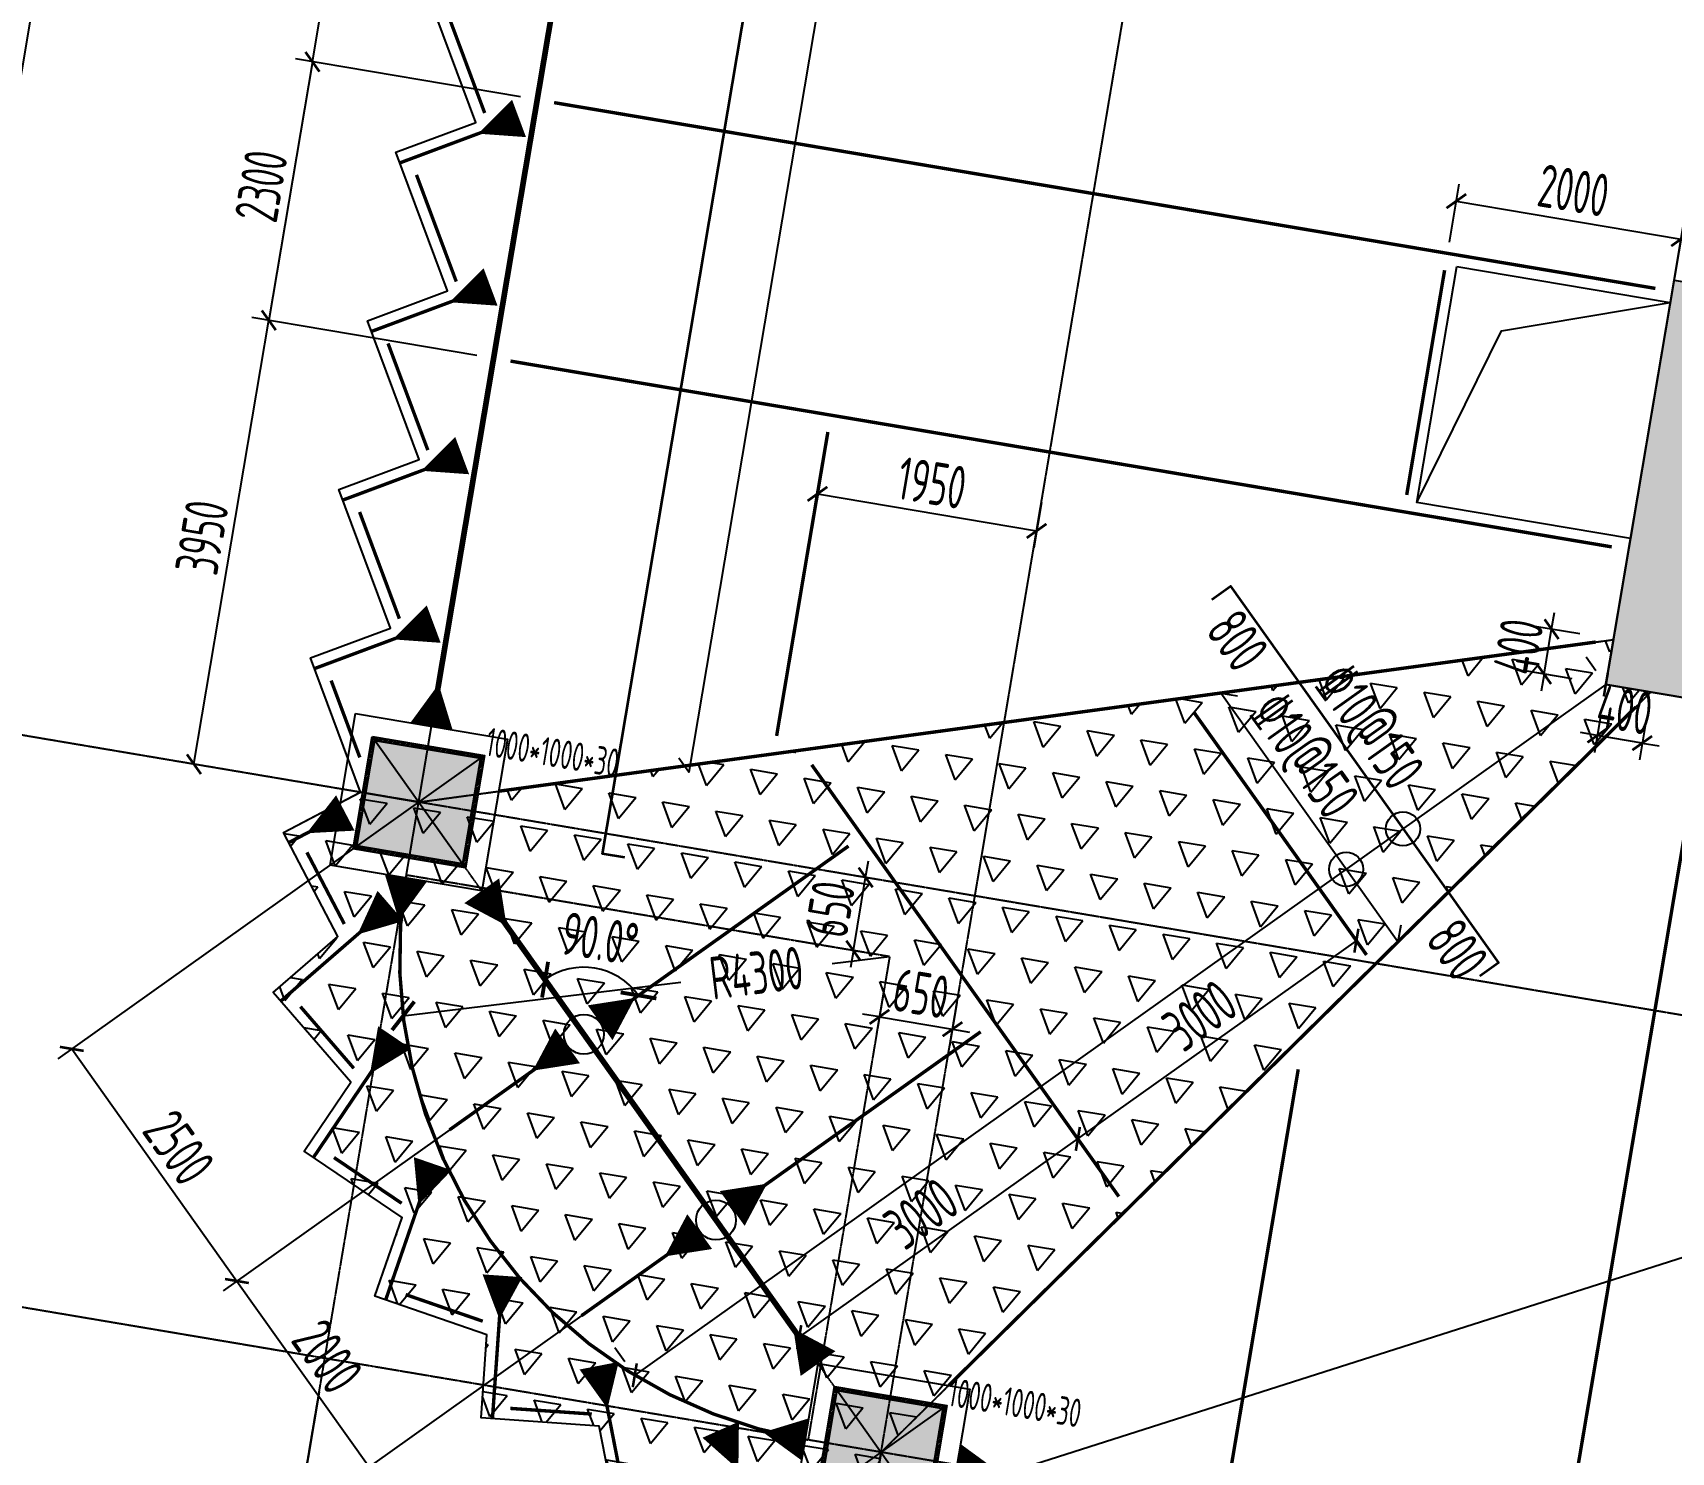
# Model space of a CAD drawing. Header units: inches. Extents: x 27 to 78955, y -206 to 80389.
# Drawn here: x 7680 to 22057, y 34394 to 46849 of the extents above; entities that cross this region are included whole.
import ezdxf
from ezdxf.enums import TextEntityAlignment as Align

# ---------------------------------------------------------------- set-up
doc = ezdxf.new("R2010")
doc.units = ezdxf.units.IN
doc.header["$MEASUREMENT"] = 0
for name, pattern in [('T1-AXIS-150$0$CENTER', [2, 1.25, -0.25, 0.25, -0.25]), ('T1-COLS-F10~F19$0$HIDDEN', [0.375, 0.25, -0.125]), ('T1-PLAN-F11$0$CENTER', [2, 1.25, -0.25, 0.25, -0.25]), ('T1-PLAN-F11$0$HIDDEN', [0.375, 0.25, -0.125])]:
    doc.linetypes.add(name, pattern=pattern)
for name, color, linetype in [('T1-AXIS-150$0$0S-AXIS', 1, 'T1-AXIS-150$0$CENTER'), ('T1-AXIS-150$0$0S-AXIS-DIMS', 1, 'Continuous'), ('T1-COLS-F10~F19$0$0S-COLS', 90, 'T1-COLS-F10~F19$0$HIDDEN'), ('T1-COLS-F10~F19$0$0S-COLS-HATCH', 8, 'Continuous'), ('T1-COLS-F10~F19$0$0S-SCOLS-LINE', 2, 'Continuous'), ('T1-CORE-F11~F19$0$0S-WALL-HATCH', 8, 'Continuous'), ('T1-CORE-F11~F19$0$0S-WALL-LINE', 3, 'Continuous'), ('T1-PLAN-F11$0$0S-AXIS', 21, 'T1-PLAN-F11$0$CENTER'), ('T1-PLAN-F11$0$0S-SBEAM-FB', 7, 'T1-PLAN-F11$0$HIDDEN'), ('T1-PLAN-F11$0$0S-SBEAM-SB', 3, 'T1-PLAN-F11$0$HIDDEN'), ('T1-PLAN-F11$0$0S-SLAB-HOLE', 210, 'Continuous'), ('T1-PLAN-F11$0$0S-SLAB-LINE', 40, 'Continuous'), ('T1-PLAN-F11$0$0S-SLAB-RBAR', 7, 'Continuous'), ('T1-PLAN-F11$0$0S-SLAB-SYMB', 10, 'Continuous'), ('T1-PLAN-F11$0$0S-SLAB-TEXT', 4, 'Continuous'), ('T1-PLAN-F11$0$0S-SYMB-DIMS', 21, 'Continuous')]:
    doc.layers.add(name, color=color, linetype=linetype)
doc.layers.add('T1-COLS-F10~F19$0$0-COLS-定位用', color=21, linetype='Continuous', plot=False)
doc.styles.add('T1-AXIS-150$0$XD2008', font='xd-hzs.shx', dxfattribs={"width": 0.7, "bigfont": 'xd-hztxt.shx'})
doc.styles.add('T1-COLS-F10~F19$0$XD2008', font='xd-hzs.shx', dxfattribs={"width": 0.7, "bigfont": 'xd-hztxt.shx'})
doc.styles.add('T1-PLAN-F11$0$XD2008', font='xd-hzs.shx', dxfattribs={"width": 0.7, "bigfont": 'xd-hztxt.shx'})
doc.dimstyles.new('T1-AXIS-150$0$XD150$0', dxfattribs={"dimscale": 150, "dimtxt": 3.5, "dimasz": 1, "dimexe": 1, "dimexo": 2, "dimgap": 0.5, "dimtad": 1, "dimdec": 0, "dimdsep": 46, "dimtxsty": 'T1-AXIS-150$0$XD2008', "dimblk": 'T1-AXIS-150$0$_ARCHTICK', "dimcen": 2.5, "dimclrt": 4, "dimaunit": 1, "dimadec": 0, "dimazin": 0, "dimtfac": 1, "dimtdec": 0, "dimtix": 1, "dimtmove": 0, "dimatfit": 3, "dimfxl": 1, "dimtolj": 1, "dimtzin": 0, "dimarcsym": 0})
doc.dimstyles.new('T1-PLAN-F11$0$XD150', dxfattribs={"dimscale": 150, "dimtxt": 2.5, "dimasz": 1.5, "dimexe": 1, "dimexo": 2, "dimgap": 0.5, "dimtad": 1, "dimdec": 0, "dimdsep": 46, "dimtxsty": 'T1-PLAN-F11$0$XD2008', "dimblk": 'T1-PLAN-F11$0$_ARCHTICK', "dimcen": 2.5, "dimclrt": 4, "dimadec": 1, "dimazin": 0, "dimtfac": 1, "dimtdec": 0, "dimtix": 1, "dimtmove": 2, "dimatfit": 3, "dimldrblk": 'T1-PLAN-F11$0$_ARCHTICK', "dimfxl": 1, "dimtolj": 1, "dimtzin": 0, "dimarcsym": 0})
doc.dimstyles.new('T1-PLAN-F11$0$XD150$0', dxfattribs={"dimscale": 150, "dimtxt": 2.5, "dimasz": 1, "dimexe": 1, "dimexo": 2, "dimgap": 0.5, "dimtad": 1, "dimdec": 0, "dimdsep": 46, "dimtxsty": 'T1-PLAN-F11$0$XD2008', "dimblk": 'T1-PLAN-F11$0$_ARCHTICK', "dimcen": 2.5, "dimclrt": 4, "dimadec": 0, "dimazin": 0, "dimtfac": 1, "dimtdec": 0, "dimtix": 1, "dimtmove": 0, "dimatfit": 3, "dimfxl": 1, "dimtolj": 1, "dimtzin": 0, "dimarcsym": 0})

# ---------------------------------------------------------------- blocks, each defined once
blk = doc.blocks.new('T1-COLS-F10~F19$0$COLS-T1-1000x1000x30')
at = {"layer": 'T1-COLS-F10~F19$0$0S-COLS-HATCH'}
h = blk.add_hatch(dxfattribs=at)
h.set_pattern_fill('ANSI31', color=256, scale=5)
h.set_pattern_definition([(45, (0, 0), (-11.22532, 11.22532), [])])
h.paths.add_polyline_path([(-470, 470), (470, 470), (470, -470), (-470, -470)], flags=16)
h.paths.add_polyline_path([(-500, 500), (500, 500), (500, -500), (-500, -500)])
h = blk.add_hatch(color=256, dxfattribs=at)
h.dxf.hatch_style = 1
h.paths.add_polyline_path([(-470, 470), (470, 470), (470, -470), (-470, -470)])
at = {"layer": 'Defpoints', "color": 8}
blk.add_lwpolyline([(-675, 675), (675, 675), (675, -675), (-675, -675)], close=True, dxfattribs=at)
at = {"layer": 'T1-COLS-F10~F19$0$0-COLS-定位用'}
for p, q in [((-500, -500), (500, 500)), ((-500, 500), (500, -500))]:
    blk.add_line(p, q, dxfattribs=at)
at = {"layer": 'T1-COLS-F10~F19$0$0S-SCOLS-LINE'}
for points in [[(-500, 500), (500, 500), (500, -500), (-500, -500)], [(-470, 470), (470, 470), (470, -470), (-470, -470)]]:
    blk.add_lwpolyline(points, close=True, dxfattribs=at)
at = {"layer": 'Defpoints', "insert": (500, 500), "char_height": 250, "attachment_point": 7, "style": 'T1-COLS-F10~F19$0$XD2008'}
blk.add_mtext('\\A1;1000*1000*30', dxfattribs=at)
blk = doc.blocks.new('T1-AXIS-150$0$_ARCHTICK')
at = {"color": 0, "linetype": 'ByBlock', "const_width": 0.15}
blk.add_lwpolyline([(-0.5, -0.5), (0.5, 0.5)], dxfattribs=at)
blk = doc.blocks.new('*D134')
at = {"layer": 'Defpoints', "color": 0, "transparency": 16777216}
for p in [(12288108, 1252524), (12324593, 1246368), (12323595, 1240452)]:
    blk.add_point(p, dxfattribs=at)
at = {"layer": 'T1-AXIS-150$0$0S-AXIS-DIMS', "color": 0, "lineweight": -2, "transparency": 16777216}
for p, q in [((12288059, 1252228), (12287085, 1246459)), ((12287110, 1246607), (12323595, 1240452)), ((12324543, 1246072), (12323570, 1240304))]:
    blk.add_line(p, q, dxfattribs=at)
at = {"layer": 'T1-AXIS-150$0$0S-AXIS-DIMS', "color": 0, "lineweight": -2, "transparency": 16777216, "xscale": 150, "yscale": 150, "zscale": 150}
for p, rotation in [((12287110, 1246607), 170.4236160359815), ((12323595, 1240452), 350.4236160359815)]:
    blk.add_blockref('T1-AXIS-150$0$_ARCHTICK', p, dxfattribs=dict(at, rotation=rotation))
at = {"layer": 'T1-AXIS-150$0$0S-AXIS-DIMS', "color": 4, "transparency": 16777216, "insert": (12305409, 1243862), "char_height": 525, "attachment_point": 5, "rotation": 350.4236, "style": 'T1-AXIS-150$0$XD2008'}
blk.add_mtext('\\A1;37000', dxfattribs=at)
blk = doc.blocks.new('*D145')
at = {"layer": 'Defpoints', "color": 0, "transparency": 16777216}
for p in [(12284495, 1258153), (12288932, 1257405), (12288108, 1252524)]:
    blk.add_point(p, dxfattribs=at)
at = {"layer": 'T1-AXIS-150$0$0S-AXIS-DIMS', "color": 0, "lineweight": -2, "transparency": 16777216}
for p, q in [((12283671, 1253272), (12284495, 1258153)), ((12288636, 1257455), (12284347, 1258178)), ((12287813, 1252574), (12283523, 1253297))]:
    blk.add_line(p, q, dxfattribs=at)
at = {"layer": 'T1-AXIS-150$0$0S-AXIS-DIMS', "color": 0, "lineweight": -2, "transparency": 16777216, "xscale": 150, "yscale": 150, "zscale": 150}
for p, rotation in [((12284495, 1258153), 80.42361606363728), ((12283671, 1253272), 260.4236160636373)]:
    blk.add_blockref('T1-AXIS-150$0$_ARCHTICK', p, dxfattribs=dict(at, rotation=rotation))
at = {"layer": 'T1-AXIS-150$0$0S-AXIS-DIMS', "color": 4, "transparency": 16777216, "insert": (12283750, 1255769), "char_height": 525, "attachment_point": 5, "rotation": 80.4236, "style": 'T1-AXIS-150$0$XD2008'}
blk.add_mtext('\\A1;4950', dxfattribs=at)
blk = doc.blocks.new('*D146')
at = {"layer": 'Defpoints', "color": 0, "transparency": 16777216}
for p in [(12286000, 1267077), (12290438, 1266329), (12288932, 1257405)]:
    blk.add_point(p, dxfattribs=at)
at = {"layer": 'T1-AXIS-150$0$0S-AXIS-DIMS', "color": 0, "lineweight": -2, "transparency": 16777216}
for p, q in [((12284495, 1258153), (12286000, 1267077)), ((12290142, 1266378), (12285852, 1267102)), ((12288636, 1257455), (12284347, 1258178))]:
    blk.add_line(p, q, dxfattribs=at)
at = {"layer": 'T1-AXIS-150$0$0S-AXIS-DIMS', "color": 0, "lineweight": -2, "transparency": 16777216, "xscale": 150, "yscale": 150, "zscale": 150}
for p, rotation in [((12286000, 1267077), 80.42361606363728), ((12284495, 1258153), 260.4236160636373)]:
    blk.add_blockref('T1-AXIS-150$0$_ARCHTICK', p, dxfattribs=dict(at, rotation=rotation))
at = {"layer": 'T1-AXIS-150$0$0S-AXIS-DIMS', "color": 4, "transparency": 16777216, "insert": (12284915, 1262671), "char_height": 525, "attachment_point": 5, "rotation": 80.4236, "style": 'T1-AXIS-150$0$XD2008'}
blk.add_mtext('\\A1;9050', dxfattribs=at)
blk = doc.blocks.new('*D150')
at = {"layer": 'Defpoints', "color": 0, "transparency": 16777216}
for p in [(12288348, 1290006), (12294264, 1289008), (12288108, 1252524)]:
    blk.add_point(p, dxfattribs=at)
at = {"layer": 'T1-AXIS-150$0$0S-AXIS-DIMS', "color": 0, "lineweight": -2, "transparency": 16777216}
for p, q in [((12282192, 1253522), (12288348, 1290006)), ((12293968, 1289058), (12288200, 1290031)), ((12287813, 1252574), (12282044, 1253547))]:
    blk.add_line(p, q, dxfattribs=at)
at = {"layer": 'T1-AXIS-150$0$0S-AXIS-DIMS', "color": 0, "lineweight": -2, "transparency": 16777216, "xscale": 150, "yscale": 150, "zscale": 150}
for p, rotation in [((12288348, 1290006), 80.42361603598395), ((12282192, 1253522), 260.423616035984)]:
    blk.add_blockref('T1-AXIS-150$0$_ARCHTICK', p, dxfattribs=dict(at, rotation=rotation))
at = {"layer": 'T1-AXIS-150$0$0S-AXIS-DIMS', "color": 4, "transparency": 16777216, "insert": (12284937, 1271820), "char_height": 525, "attachment_point": 5, "rotation": 80.4236, "style": 'T1-AXIS-150$0$XD2008'}
blk.add_mtext('\\A1;37000', dxfattribs=at)
blk = doc.blocks.new('*D152')
at = {"layer": 'Defpoints', "color": 0, "transparency": 16777216}
for p in [(12288108, 1252524), (12292990, 1251700), (12292241, 1247263)]:
    blk.add_point(p, dxfattribs=at)
at = {"layer": 'T1-AXIS-150$0$0S-AXIS-DIMS', "color": 0, "lineweight": -2, "transparency": 16777216}
for p, q in [((12288059, 1252228), (12287335, 1247938)), ((12292940, 1251404), (12292216, 1247115)), ((12287360, 1248086), (12292241, 1247263))]:
    blk.add_line(p, q, dxfattribs=at)
at = {"layer": 'T1-AXIS-150$0$0S-AXIS-DIMS', "color": 0, "lineweight": -2, "transparency": 16777216, "xscale": 150, "yscale": 150, "zscale": 150}
for p, rotation in [((12287360, 1248086), 170.4236160328897), ((12292241, 1247263), 350.4236160328897)]:
    blk.add_blockref('T1-AXIS-150$0$_ARCHTICK', p, dxfattribs=dict(at, rotation=rotation))
at = {"layer": 'T1-AXIS-150$0$0S-AXIS-DIMS', "color": 4, "transparency": 16777216, "insert": (12289857, 1248007), "char_height": 525, "attachment_point": 5, "rotation": 350.4236, "style": 'T1-AXIS-150$0$XD2008'}
blk.add_mtext('\\A1;4950', dxfattribs=at)
blk = doc.blocks.new('T1-CORE-F11~F19')
at = {"layer": 'T1-CORE-F11~F19$0$0S-WALL-HATCH'}
h = blk.add_hatch(color=256, dxfattribs=at)
h.dxf.hatch_style = 1
h.paths.add_polyline_path([(12304237, 1261262), (12304582, 1261204), (12304100, 1258344), (12306959, 1257862), (12306843, 1257172), (12299349, 1258436), (12299948, 1261986), (12300638, 1261869), (12300155, 1259010), (12303755, 1258403)])
at = {"layer": 'T1-CORE-F11~F19$0$0S-WALL-LINE'}
blk.add_lwpolyline([(12304237, 1261262), (12304582, 1261204), (12304100, 1258344), (12306959, 1257862), (12306843, 1257172), (12299349, 1258436), (12299948, 1261986), (12300638, 1261869), (12300155, 1259010), (12303755, 1258403)], close=True, dxfattribs=at)
blk = doc.blocks.new('T1-PLAN-F11$0$_ARCHTICK')
at = {"color": 0, "linetype": 'ByBlock', "const_width": 0.15}
blk.add_lwpolyline([(-0.5, -0.5), (0.5, 0.5)], dxfattribs=at)
blk = doc.blocks.new('*D163')
at = {"layer": 'Defpoints', "color": 0, "transparency": 16777216}
for p in [(10600, 49355), (12720, 48997), (12254, 46236)]:
    blk.add_point(p, dxfattribs=at)
at = {"layer": 'T1-PLAN-F11$0$0S-SYMB-DIMS', "color": 0, "lineweight": -2, "transparency": 16777216}
for p, q in [((10134, 46594), (10600, 49355)), ((12424, 49047), (10452, 49380)), ((11958, 46286), (9986, 46619))]:
    blk.add_line(p, q, dxfattribs=at)
at = {"layer": 'T1-PLAN-F11$0$0S-SYMB-DIMS', "color": 0, "lineweight": -2, "transparency": 16777216, "xscale": 150, "yscale": 150, "zscale": 150}
for p, rotation in [((10600, 49355), 80.4236160658563), ((10134, 46594), 260.4236160658563)]:
    blk.add_blockref('T1-PLAN-F11$0$_ARCHTICK', p, dxfattribs=dict(at, rotation=rotation))
at = {"layer": 'T1-PLAN-F11$0$0S-SYMB-DIMS', "color": 4, "transparency": 16777216, "insert": (10108, 48018), "char_height": 375, "attachment_point": 5, "rotation": 80.4236, "style": 'T1-PLAN-F11$0$XD2008'}
blk.add_mtext('\\A1;2800', dxfattribs=at)
blk = doc.blocks.new('*D164')
at = {"layer": 'Defpoints', "color": 0, "transparency": 16777216}
for p in [(12254, 46236), (9751, 44326), (11871, 43968)]:
    blk.add_point(p, dxfattribs=at)
at = {"layer": 'T1-PLAN-F11$0$0S-SYMB-DIMS', "color": 0, "lineweight": -2, "transparency": 16777216}
for p, q in [((10134, 46594), (9751, 44326)), ((11958, 46286), (9986, 46619)), ((11575, 44018), (9603, 44351))]:
    blk.add_line(p, q, dxfattribs=at)
at = {"layer": 'T1-PLAN-F11$0$0S-SYMB-DIMS', "color": 0, "lineweight": -2, "transparency": 16777216, "xscale": 150, "yscale": 150, "zscale": 150}
for p, rotation in [((10134, 46594), 80.42361606585625), ((9751, 44326), 260.4236160658563)]:
    blk.add_blockref('T1-PLAN-F11$0$_ARCHTICK', p, dxfattribs=dict(at, rotation=rotation))
at = {"layer": 'T1-PLAN-F11$0$0S-SYMB-DIMS', "color": 4, "transparency": 16777216, "insert": (9684, 45504), "char_height": 375, "attachment_point": 5, "rotation": 80.4236, "style": 'T1-PLAN-F11$0$XD2008'}
blk.add_mtext('\\A1;2300', dxfattribs=at)
blk = doc.blocks.new('*D171')
at = {"layer": 'Defpoints', "color": 0, "transparency": 16777216}
for p in [(21483, 41130), (21877, 41063), (21408, 40683)]:
    blk.add_point(p, dxfattribs=at)
at = {"layer": 'T1-PLAN-F11$0$0S-SYMB-DIMS', "color": 0, "lineweight": -2, "transparency": 16777216}
for p, q in [((21433, 40834), (21383, 40535)), ((21408, 40683), (21260, 40708)), ((21828, 40767), (21777, 40468)), ((21802, 40616), (21408, 40683)), ((21802, 40616), (21950, 40591))]:
    blk.add_line(p, q, dxfattribs=at)
at = {"layer": 'T1-PLAN-F11$0$0S-SYMB-DIMS', "color": 0, "lineweight": -2, "transparency": 16777216, "xscale": 150, "yscale": 150, "zscale": 150}
for p, rotation in [((21408, 40683), 350.4236160328897), ((21802, 40616), 170.4236160328897)]:
    blk.add_blockref('T1-PLAN-F11$0$_ARCHTICK', p, dxfattribs=dict(at, rotation=rotation))
at = {"layer": 'T1-PLAN-F11$0$0S-SYMB-DIMS', "color": 4, "transparency": 16777216, "insert": (21648, 40908), "char_height": 375, "attachment_point": 5, "rotation": 350.4236, "style": 'T1-PLAN-F11$0$XD2008'}
blk.add_mtext('\\A1;400', dxfattribs=at)
blk = doc.blocks.new('*D172')
at = {"layer": 'Defpoints', "color": 0, "transparency": 16777216}
for p in [(21007, 41616), (21550, 41524), (21483, 41130)]:
    blk.add_point(p, dxfattribs=at)
at = {"layer": 'T1-PLAN-F11$0$0S-SYMB-DIMS', "color": 0, "lineweight": -2, "transparency": 16777216}
for p, q in [((21007, 41616), (21032, 41763)), ((21254, 41574), (20859, 41640)), ((20941, 41221), (21007, 41616)), ((21187, 41180), (20793, 41246)), ((20941, 41221), (20916, 41073))]:
    blk.add_line(p, q, dxfattribs=at)
at = {"layer": 'T1-PLAN-F11$0$0S-SYMB-DIMS', "color": 0, "lineweight": -2, "transparency": 16777216, "xscale": 150, "yscale": 150, "zscale": 150}
for p, rotation in [((21007, 41616), 260.4236160658563), ((20941, 41221), 80.42361606585625)]:
    blk.add_blockref('T1-PLAN-F11$0$_ARCHTICK', p, dxfattribs=dict(at, rotation=rotation))
at = {"layer": 'T1-PLAN-F11$0$0S-SYMB-DIMS', "color": 4, "transparency": 16777216, "insert": (20715, 41462), "char_height": 375, "attachment_point": 5, "rotation": 80.4236, "style": 'T1-PLAN-F11$0$XD2008'}
blk.add_mtext('\\A1;400', dxfattribs=at)
blk = doc.blocks.new('*D175')
at = {"layer": 'Defpoints', "color": 0, "transparency": 16777216}
for p in [(16119, 38170), (16850, 37143), (13675, 36431)]:
    blk.add_point(p, dxfattribs=at)
at = {"layer": 'T1-PLAN-F11$0$0S-SYMB-DIMS', "color": 0, "lineweight": -2, "transparency": 16777216}
for p, q in [((16293, 37925), (16937, 37021)), ((14405, 35404), (16850, 37143)), ((13849, 36187), (14492, 35282))]:
    blk.add_line(p, q, dxfattribs=at)
at = {"layer": 'T1-PLAN-F11$0$0S-SYMB-DIMS', "color": 0, "lineweight": -2, "transparency": 16777216, "xscale": 150, "yscale": 150, "zscale": 150}
for p, rotation in [((16850, 37143), 35.42361605511601), ((14405, 35404), 215.423616055116)]:
    blk.add_blockref('T1-PLAN-F11$0$_ARCHTICK', p, dxfattribs=dict(at, rotation=rotation))
at = {"layer": 'T1-PLAN-F11$0$0S-SYMB-DIMS', "color": 4, "transparency": 16777216, "insert": (15475, 36488), "char_height": 375, "attachment_point": 5, "rotation": 35.4236, "style": 'T1-PLAN-F11$0$XD2008'}
blk.add_mtext('\\A1;3000', dxfattribs=at)
blk = doc.blocks.new('*D176')
at = {"layer": 'Defpoints', "color": 0, "transparency": 16777216}
for p in [(18564, 39909), (19294, 38882), (16119, 38170)]:
    blk.add_point(p, dxfattribs=at)
at = {"layer": 'T1-PLAN-F11$0$0S-SYMB-DIMS', "color": 0, "lineweight": -2, "transparency": 16777216}
for p, q in [((18738, 39664), (19381, 38760)), ((16850, 37143), (19294, 38882)), ((16293, 37925), (16937, 37021))]:
    blk.add_line(p, q, dxfattribs=at)
at = {"layer": 'T1-PLAN-F11$0$0S-SYMB-DIMS', "color": 0, "lineweight": -2, "transparency": 16777216, "xscale": 150, "yscale": 150, "zscale": 150}
for p, rotation in [((19294, 38882), 35.4236160550665), ((16850, 37143), 215.4236160550665)]:
    blk.add_blockref('T1-PLAN-F11$0$_ARCHTICK', p, dxfattribs=dict(at, rotation=rotation))
at = {"layer": 'T1-PLAN-F11$0$0S-SYMB-DIMS', "color": 4, "transparency": 16777216, "insert": (17920, 38226), "char_height": 375, "attachment_point": 5, "rotation": 35.4236, "style": 'T1-PLAN-F11$0$XD2008'}
blk.add_mtext('\\A1;3000', dxfattribs=at)
blk = doc.blocks.new('*D177')
at = {"layer": 'Defpoints', "color": 0, "transparency": 16777216}
for p in [(22143, 45039), (20060, 44716), (22032, 44384)]:
    blk.add_point(p, dxfattribs=at)
at = {"layer": 'T1-PLAN-F11$0$0S-SYMB-DIMS', "color": 0, "lineweight": -2, "transparency": 16777216}
for p, q in [((20110, 45012), (20195, 45520)), ((20171, 45372), (22143, 45039)), ((22082, 44679), (22168, 45187))]:
    blk.add_line(p, q, dxfattribs=at)
at = {"layer": 'T1-PLAN-F11$0$0S-SYMB-DIMS', "color": 0, "lineweight": -2, "transparency": 16777216, "xscale": 150, "yscale": 150, "zscale": 150}
for p, rotation in [((20171, 45372), 170.4236160328897), ((22143, 45039), 350.4236160328897)]:
    blk.add_blockref('T1-PLAN-F11$0$_ARCHTICK', p, dxfattribs=dict(at, rotation=rotation))
at = {"layer": 'T1-PLAN-F11$0$0S-SYMB-DIMS', "color": 4, "transparency": 16777216, "insert": (21200, 45465), "char_height": 375, "attachment_point": 5, "rotation": 350.4236, "style": 'T1-PLAN-F11$0$XD2008'}
blk.add_mtext('\\A1;2000', dxfattribs=at)
blk = doc.blocks.new('*D179')
at = {"layer": 'Defpoints', "color": 0, "transparency": 16777216}
for p in [(11066, 40098), (12515, 38061), (9471, 35896)]:
    blk.add_point(p, dxfattribs=at)
at = {"layer": 'T1-PLAN-F11$0$0S-SYMB-DIMS', "color": 0, "lineweight": -2, "transparency": 16777216}
for p, q in [((10822, 39924), (7900, 37846)), ((8022, 37933), (9471, 35896)), ((12271, 37887), (9349, 35809))]:
    blk.add_line(p, q, dxfattribs=at)
at = {"layer": 'T1-PLAN-F11$0$0S-SYMB-DIMS', "color": 0, "lineweight": -2, "transparency": 16777216, "xscale": 150, "yscale": 150, "zscale": 150}
for p, rotation in [((8022, 37933), 125.4236165785495), ((9471, 35896), 305.4236165785495)]:
    blk.add_blockref('T1-PLAN-F11$0$_ARCHTICK', p, dxfattribs=dict(at, rotation=rotation))
at = {"layer": 'T1-PLAN-F11$0$0S-SYMB-DIMS', "color": 4, "transparency": 16777216, "insert": (8961, 37066), "char_height": 375, "attachment_point": 5, "rotation": 305.4236, "style": 'T1-PLAN-F11$0$XD2008'}
blk.add_mtext('\\A1;2500', dxfattribs=at)
blk = doc.blocks.new('*D180')
at = {"layer": 'Defpoints', "color": 0, "transparency": 16777216}
for p in [(12515, 38061), (13675, 36431), (10631, 34266)]:
    blk.add_point(p, dxfattribs=at)
at = {"layer": 'T1-PLAN-F11$0$0S-SYMB-DIMS', "color": 0, "lineweight": -2, "transparency": 16777216}
for p, q in [((12271, 37887), (9349, 35809)), ((13430, 36257), (10508, 34179)), ((9471, 35896), (10631, 34266))]:
    blk.add_line(p, q, dxfattribs=at)
at = {"layer": 'T1-PLAN-F11$0$0S-SYMB-DIMS', "color": 0, "lineweight": -2, "transparency": 16777216, "xscale": 150, "yscale": 150, "zscale": 150}
for p, rotation in [((9471, 35896), 125.4236160118623), ((10631, 34266), 305.4236160118623)]:
    blk.add_blockref('T1-PLAN-F11$0$_ARCHTICK', p, dxfattribs=dict(at, rotation=rotation))
at = {"layer": 'T1-PLAN-F11$0$0S-SYMB-DIMS', "color": 4, "transparency": 16777216, "insert": (10265, 35233), "char_height": 375, "attachment_point": 5, "rotation": 305.4236, "style": 'T1-PLAN-F11$0$XD2008'}
blk.add_mtext('\\A1;2000', dxfattribs=at)
blk = doc.blocks.new('*D181')
at = {"layer": 'Defpoints', "color": 0, "transparency": 16777216}
for p in [(13675, 36431), (15124, 34394), (12080, 32229)]:
    blk.add_point(p, dxfattribs=at)
at = {"layer": 'T1-PLAN-F11$0$0S-SYMB-DIMS', "color": 0, "lineweight": -2, "transparency": 16777216}
for p, q in [((13430, 36257), (10508, 34179)), ((10631, 34266), (12080, 32229)), ((14879, 34220), (11958, 32142))]:
    blk.add_line(p, q, dxfattribs=at)
at = {"layer": 'T1-PLAN-F11$0$0S-SYMB-DIMS', "color": 0, "lineweight": -2, "transparency": 16777216, "xscale": 150, "yscale": 150, "zscale": 150}
for p, rotation in [((10631, 34266), 125.4236154847684), ((12080, 32229), 305.4236154847684)]:
    blk.add_blockref('T1-PLAN-F11$0$_ARCHTICK', p, dxfattribs=dict(at, rotation=rotation))
at = {"layer": 'T1-PLAN-F11$0$0S-SYMB-DIMS', "color": 4, "transparency": 16777216, "insert": (11569, 33399), "char_height": 375, "attachment_point": 5, "rotation": 305.4236, "style": 'T1-PLAN-F11$0$XD2008'}
blk.add_mtext('\\A1;2500', dxfattribs=at)
blk = doc.blocks.new('*D189')
at = {"layer": 'Defpoints', "color": 0, "transparency": 16777216}
for p in [(14988, 39437), (15306, 39383), (15198, 38742)]:
    blk.add_point(p, dxfattribs=at)
at = {"layer": 'T1-PLAN-F11$0$0S-SYMB-DIMS', "color": 0, "lineweight": -2, "transparency": 16777216}
for p, q in [((14988, 39437), (15013, 39584)), ((15011, 39433), (14840, 39461)), ((14880, 38796), (14988, 39437)), ((14902, 38792), (14732, 38821)), ((14880, 38796), (14855, 38648))]:
    blk.add_line(p, q, dxfattribs=at)
at = {"layer": 'T1-PLAN-F11$0$0S-SYMB-DIMS', "color": 0, "lineweight": -2, "transparency": 16777216, "xscale": 150, "yscale": 150, "zscale": 150}
for p, rotation in [((14988, 39437), 260.4236160658563), ((14880, 38796), 80.42361606585625)]:
    blk.add_blockref('T1-PLAN-F11$0$_ARCHTICK', p, dxfattribs=dict(at, rotation=rotation))
at = {"layer": 'T1-PLAN-F11$0$0S-SYMB-DIMS', "color": 4, "transparency": 16777216, "insert": (14675, 39160), "char_height": 375, "attachment_point": 5, "rotation": 80.4236, "style": 'T1-PLAN-F11$0$XD2008'}
blk.add_mtext('\\A1;650', dxfattribs=at)
blk = doc.blocks.new('*D190')
at = {"layer": 'Defpoints', "color": 0, "transparency": 16777216}
for p in [(15198, 38742), (15839, 38634), (15750, 38106)]:
    blk.add_point(p, dxfattribs=at)
at = {"layer": 'T1-PLAN-F11$0$0S-SYMB-DIMS', "color": 0, "lineweight": -2, "transparency": 16777216}
for p, q in [((15148, 38446), (15084, 38066)), ((15789, 38338), (15725, 37958)), ((15109, 38214), (14961, 38239)), ((15109, 38214), (15750, 38106)), ((15750, 38106), (15898, 38081))]:
    blk.add_line(p, q, dxfattribs=at)
at = {"layer": 'T1-PLAN-F11$0$0S-SYMB-DIMS', "color": 0, "lineweight": -2, "transparency": 16777216, "xscale": 150, "yscale": 150, "zscale": 150}
for p, rotation in [((15109, 38214), 350.4236160328897), ((15750, 38106), 170.4236160328897)]:
    blk.add_blockref('T1-PLAN-F11$0$_ARCHTICK', p, dxfattribs=dict(at, rotation=rotation))
at = {"layer": 'T1-PLAN-F11$0$0S-SYMB-DIMS', "color": 4, "transparency": 16777216, "insert": (15473, 38419), "char_height": 375, "attachment_point": 5, "rotation": 350.4236, "style": 'T1-PLAN-F11$0$XD2008'}
blk.add_mtext('\\A1;650', dxfattribs=at)
blk = doc.blocks.new('*D191')
at = {"layer": 'Defpoints', "color": 0, "transparency": 16777216}
for p in [(15198, 38742), (10930, 38223)]:
    blk.add_point(p, dxfattribs=at)
at = {"layer": 'T1-PLAN-F11$0$0S-SYMB-DIMS', "color": 0, "lineweight": -2, "transparency": 16777216}
for p, q in [((15198, 38742), (14693, 38680)), ((10930, 38223), (13365, 38519))]:
    blk.add_line(p, q, dxfattribs=at)
at = {"layer": 'T1-PLAN-F11$0$0S-SYMB-DIMS', "color": 0, "lineweight": -2, "transparency": 16777216, "xscale": 225, "yscale": 225, "zscale": 225, "rotation": 186.9311248256422}
blk.add_blockref('T1-PLAN-F11$0$_ARCHTICK', (10930, 38223), dxfattribs=at)
at = {"layer": 'T1-PLAN-F11$0$0S-SYMB-DIMS', "color": 4, "transparency": 16777216, "insert": (14029, 38600), "char_height": 375, "attachment_point": 5, "rotation": 6.9311, "style": 'T1-PLAN-F11$0$XD2008'}
blk.add_mtext('\\A1;R4300', dxfattribs=at)
blk = doc.blocks.new('T1-PLAN-F11$0$幕墙钢梁')
at = {"layer": 'Defpoints', "color": 8, "linetype": 'T1-PLAN-F11$0$CENTER'}
blk.add_lwpolyline([(-27100, 27100), (0, 27100), (0, 0), (-27100, 0)], close=True, dxfattribs=at)
at = {"layer": 'T1-PLAN-F11$0$0S-SBEAM-SB'}
for points in [[(-32485, 6059, 30, 30, 0), (-32985, 6924, 0, 0, 0)], [(-32180, 6062, 350, 30, 0), (-32483, 5887, 30, 30, 0), (-33147, 5503, 0, 0, 0)], [(-32485, 4559, 30, 30, 0), (-32985, 5424, 0, 0, 0)], [(-32180, 4562, 350, 30, 0), (-32483, 4387, 30, 30, 0), (-33147, 4003, 0, 0, 0)], [(-32485, 3059, 30, 30, 0), (-32985, 3924, 0, 0, 0)], [(-32180, 3062, 350, 30, 0), (-32483, 2887, 30, 30, 0), (-33147, 2503, 0, 0, 0)], [(-32485, 1559, 30, 30, 0), (-32985, 2424, 0, 0, 0)], [(-32180, 1562, 350, 30, 0), (-32483, 1387, 30, 30, 0), (-33147, 1003, 0, 0, 0)], [(-32625, 301, 30, 30, 0), (-32985, 924, 0, 0, 0)], [(-33114, -539, 30, 30, 0), (-32948, -413, 30, 350, 0), (-32669, -201, 0, 0, 0)], [(-32516, -1163, 30, 30, 0), (-32944, -598, 0, 0, 0)], [(-32954, -1924, 30, 30, 0), (-32365, -1209, 30, 350, 0), (-32142, -939, 0, 0, 0)], [(-32223, -2398, 30, 30, 0), (-32775, -1942, 0, 0, 0)], [(-32442, -3228, 30, 30, 0), (-32061, -2391, 30, 350, 0), (-31915, -2072, 0, 0, 0)], [(-31609, -4354, 30, 30, 0), (-31459, -3454, 30, 350, 0), (-31401, -3108, 0, 0, 0)], [(-31612, -3496, 30, 30, 0), (-32264, -3199, 0, 0, 0)], [(-30512, -5226, 30, 30, 0), (-30600, -4324, 30, 350, 0), (-30634, -3976, 0, 0, 0)], [(-30738, -4398, 30, 30, 0), (-31444, -4280, 0, 0, 0)], [(-29666, -4613, 350, 30, 0), (-29543, -4941, 30, 30, 0), (-29226, -5783, 0, 0, 0)], [(-28521, -4989, 350, 30, 0), (-28328, -5281, 30, 30, 0), (-27846, -6008, 0, 0, 0)], [(-29659, -5042, 30, 30, 0), (-30372, -5112, 0, 0, 0)]]:
    blk.add_lwpolyline(points, format="xyseb", dxfattribs=at)
blk = doc.blocks.new('*D266')
at = {"layer": 'Defpoints', "color": 0, "transparency": 16777216}
for p in [(11066, 40098), (14838, 39713), (12760, 38595), (12658, 38162), (15124, 34394)]:
    blk.add_point(p, dxfattribs=at)
at = {"layer": 'T1-PLAN-F11$0$0S-SYMB-DIMS', "color": 0, "lineweight": -2, "transparency": 16777216}
blk.add_arc((12515, 38061), 588, 35.4236, 125.4236, dxfattribs=at)
at = {"layer": 'T1-PLAN-F11$0$0S-SYMB-DIMS', "color": 0, "lineweight": -2, "transparency": 16777216, "xscale": 225, "yscale": 225, "zscale": 225}
for p, rotation in [((12175, 38540), 215.4236164594946), ((12995, 38402), 305.4236160117524)]:
    blk.add_blockref('T1-PLAN-F11$0$_ARCHTICK', p, dxfattribs=dict(at, rotation=rotation))
at = {"layer": 'T1-PLAN-F11$0$0S-SYMB-DIMS', "color": 4, "transparency": 16777216, "insert": (12657, 38899), "char_height": 375, "attachment_point": 5, "rotation": 350.4236, "style": 'T1-PLAN-F11$0$XD2008'}
blk.add_mtext('\\A1;90.0°', dxfattribs=at)
blk = doc.blocks.new('*D214')
at = {"layer": 'Defpoints', "color": 0, "transparency": 16777216}
for p in [(9751, 44326), (11871, 43968), (11066, 40098)]:
    blk.add_point(p, dxfattribs=at)
at = {"layer": 'T1-PLAN-F11$0$0S-SYMB-DIMS', "color": 0, "lineweight": -2, "transparency": 16777216}
for p, q in [((9094, 40431), (9751, 44326)), ((11575, 44018), (9603, 44351)), ((10770, 40148), (8946, 40456))]:
    blk.add_line(p, q, dxfattribs=at)
at = {"layer": 'T1-PLAN-F11$0$0S-SYMB-DIMS', "color": 0, "lineweight": -2, "transparency": 16777216, "xscale": 150, "yscale": 150, "zscale": 150}
for p, rotation in [((9751, 44326), 80.42361606363698), ((9094, 40431), 260.423616063637)]:
    blk.add_blockref('T1-PLAN-F11$0$_ARCHTICK', p, dxfattribs=dict(at, rotation=rotation))
at = {"layer": 'T1-PLAN-F11$0$0S-SYMB-DIMS', "color": 4, "transparency": 16777216, "insert": (9164, 42422), "char_height": 375, "attachment_point": 5, "rotation": 80.4236, "style": 'T1-PLAN-F11$0$XD2008'}
blk.add_mtext('\\A1;3950', dxfattribs=at)
blk = doc.blocks.new('*D267')
at = {"layer": 'Defpoints', "color": 0, "transparency": 16777216}
for p in [(14657, 43346), (16579, 43022), (16488, 42478)]:
    blk.add_point(p, dxfattribs=at)
at = {"layer": 'T1-PLAN-F11$0$0S-SYMB-DIMS', "color": 0, "lineweight": -2, "transparency": 16777216}
for p, q in [((14607, 43050), (14540, 42655)), ((14565, 42803), (16488, 42478)), ((16530, 42726), (16463, 42330))]:
    blk.add_line(p, q, dxfattribs=at)
at = {"layer": 'T1-PLAN-F11$0$0S-SYMB-DIMS', "color": 0, "lineweight": -2, "transparency": 16777216, "xscale": 150, "yscale": 150, "zscale": 150}
for p, rotation in [((14565, 42803), 170.4236160328897), ((16488, 42478), 350.4236160328897)]:
    blk.add_blockref('T1-PLAN-F11$0$_ARCHTICK', p, dxfattribs=dict(at, rotation=rotation))
at = {"layer": 'T1-PLAN-F11$0$0S-SYMB-DIMS', "color": 4, "transparency": 16777216, "insert": (15570, 42899), "char_height": 375, "attachment_point": 5, "rotation": 350.4236, "style": 'T1-PLAN-F11$0$XD2008'}
blk.add_mtext('\\A1;1950', dxfattribs=at)
blk = doc.blocks.new('*D256')
at = {"layer": 'Defpoints', "color": 0, "transparency": 16777216}
for p in [(21483, 41130), (12962, 35069), (12962, 35069)]:
    blk.add_point(p, dxfattribs=at)
at = {"layer": 'T1-PLAN-F11$0$0S-SLAB-TEXT', "color": 0, "lineweight": -2, "transparency": 16777216}
for p, q in [((21309, 41374), (21396, 41252)), ((21483, 41130), (12962, 35069)), ((12788, 35313), (12875, 35191))]:
    blk.add_line(p, q, dxfattribs=at)
at = {"layer": 'T1-PLAN-F11$0$0S-SLAB-TEXT', "color": 0, "lineweight": -2, "transparency": 16777216, "xscale": 150, "yscale": 150, "zscale": 150}
for p, rotation in [((21483, 41130), 35.42361622702062), ((12962, 35069), 215.4236162270206)]:
    blk.add_blockref('T1-PLAN-F11$0$_ARCHTICK', p, dxfattribs=dict(at, rotation=rotation))
blk = doc.blocks.new('T1-AXIS-150')
at = {"layer": 'T1-AXIS-150$0$0S-AXIS'}
for p, q in [((12286860.7, 1245127.9), (12295478.3, 1296206.3)), ((12291741.8, 1244304.5), (12300359.4, 1295382.8)), ((12332664, 1250026.5), (12281684.4, 1258627.4)), ((12331840.5, 1245145.5), (12280860.9, 1253746.4))]:
    blk.add_line(p, q, dxfattribs=at)
at = {"layer": 'T1-AXIS-150$0$0S-AXIS-DIMS'}
dim = blk.add_linear_dim(base=(12288347.5, 1290006.2), p1=(12288108.5, 1252523.6), p2=(12294263.9, 1289008), angle=80.42362, dimstyle='T1-AXIS-150$0$XD150$0', dxfattribs=at)
dim.commit()
dim.dimension.update_dxf_attribs({"geometry": '*D150', "text_midpoint": (12284937, 1271820.2)})
for base, p1, p2, angle, picture, middle in [((12286000.3, 1267077.2), (12288932, 1257404.7), (12290437.6, 1266328.6), 260.42362, '*D146', (12284914.7, 1262671.4)), ((12284494.7, 1258153.3), (12288108.5, 1252523.6), (12288932, 1257404.7), 260.42362, '*D145', (12283750.1, 1255768.9)), ((12292240.9, 1247262.9), (12288108.5, 1252523.6), (12292989.5, 1251700.2), 170.42362, '*D152', (12289856.5, 1248007.4))]:
    dim = blk.add_linear_dim(base=base, p1=p1, p2=p2, angle=angle, dimstyle='T1-AXIS-150$0$XD150$0', override={"dimtmove": 1}, dxfattribs=at)
    dim.commit()
    dim.dimension.update_dxf_attribs({"geometry": picture, "text_midpoint": middle})
dim = blk.add_aligned_dim(p1=(12288108.5, 1252523.6), p2=(12324592.9, 1246368.2), distance=-6000, dimstyle='T1-AXIS-150$0$XD150$0', dxfattribs=at)
dim.commit()
dim.dimension.update_dxf_attribs({"geometry": '*D134', "text_midpoint": (12305408.7, 1243862.4)})
blk = doc.blocks.new('T1-COLS-F10~F19')
blk.add_blockref('T1-AXIS-150', (0, 0))
at = {"layer": 'T1-COLS-F10~F19$0$0S-COLS', "rotation": 350.4236160359932}
for p in [(12288932, 1257405), (12292990, 1251700)]:
    blk.add_blockref('T1-COLS-F10~F19$0$COLS-T1-1000x1000x30', p, dxfattribs=at)

msp = doc.modelspace()

# ---------------------------------------------------------------- hatches: boundary and pattern name
at = {"layer": 'T1-PLAN-F11$0$0S-SLAB-SYMB'}
h = msp.add_hatch(dxfattribs=at)
h.set_pattern_fill('TRIANG', color=8, scale=50)
h.set_pattern_definition([(50.4236, (22289.7, 41703.4), (-166.191, 446.312), [238.125, -238.125]), (110.4236, (22289.7, 41703.4), (-469.613, 79.23), [238.125, -238.125]), (350.4236, (22206.6, 41926.54), (303.422, 367.082), [238.125, -238.125])])
h.paths.add_polyline_path([(15030.1, 33838.4), (14121.2, 33434), (13821.4, 34107.8), (12790.9, 33906.5), (12650.8, 34623.6), (11614.1, 34696), (11665, 35424.9), (10682.6, 35763.7), (10920.8, 36454.5), (10060, 37036.6), (10469.3, 37641.9), (9789.1, 38427.5), (10358, 38920.2), (9880.7, 39832.4), (10553.8, 40184.6), (11066.3, 40098.2), (21549.6, 41524), (21483, 41129.6), (21877.4, 41063.1), (15123.8, 34393.7)])

# ---------------------------------------------------------------- linework, layer by layer
at = {"layer": 'Defpoints'}
for centre in [(12515.4, 38060.8), (13674.6, 36431)]:
    msp.add_circle(centre, 175, dxfattribs=at)
at = {"layer": 'T1-PLAN-F11$0$0S-AXIS'}
for p, q in [((10958.1, 39457.2), (15682.8, 67461.5)), ((11066.3, 40098.2), (21549.6, 41524)), ((21877.4, 41063.1), (15123.8, 34393.7)), ((15123.8, 34393.7), (11066.3, 40098.2)), ((42487.1, 29777.1), (14482.8, 34501.8))]:
    msp.add_line(p, q, dxfattribs=at)
msp.add_arc((15198.2, 38741.9), 4300, 170.42356, 260.42364, dxfattribs=at)
at = {"layer": 'T1-PLAN-F11$0$0S-SBEAM-FB', "const_width": 50}
for points in [[(12459.5, 48356.5), (11178.6, 40763.8)], [(11619.6, 39320.3), (14570.5, 35171.6)]]:
    msp.add_lwpolyline(points, dxfattribs=at)
at = {"layer": 'T1-PLAN-F11$0$0S-SBEAM-FB', "color": 2}
for points in [[(11240.9, 41133.5, 0, 375, 0), (11178.6, 40763.8, 375, 375, 0)], [(10891.6, 39062.8, 0, 375, 0), (10954, 39432.6, 375, 375, 0)], [(11836.9, 39014.7, 0, 375, 0), (11619.6, 39320.3, 375, 375, 0)], [(12963.6, 38379.6, 0, 375, 0), (12658, 38162.2, 375, 375, 0)], [(12067.2, 37742, 0, 375, 0), (12372.8, 37959.4, 375, 375, 0)], [(14122.8, 36749.8, 0, 375, 0), (13817.2, 36532.5, 375, 375, 0)], [(13226.5, 36112.2, 0, 375, 0), (13532, 36329.6, 375, 375, 0)], [(14353.1, 35477.1, 0, 375, 0), (14570.5, 35171.6, 375, 375, 0)], [(14088.4, 34568.3, 0, 375, 0), (14458.2, 34506, 375, 375, 0)], [(16159.2, 34219, 0, 375, 0), (15789.4, 34281.4, 375, 375, 0)]]:
    msp.add_lwpolyline(points, format="xyseb", dxfattribs=at)
at = {"layer": 'T1-PLAN-F11$0$0S-SBEAM-SB', "const_width": 30}
for points in [[(12253.9, 46236.1), (21917.4, 44605.8)], [(20068.2, 44765.6), (19735.5, 42793.5)], [(11871.3, 43968.2), (21534.7, 42337.8)], [(14656.6, 43346.1), (14206.6, 40678.8)], [(11766.9, 40193.5), (21393.9, 41502.8)], [(15715.8, 34978.3), (21745.9, 40933.1)], [(17865.2, 40891.1), (19383, 38757.3)], [(21114.4, 33535.1), (22345.5, 40832)], [(14514.7, 40425.7), (17209.4, 36637.3)], [(14837.8, 39712.7), (12658, 38162.2)], [(12372.8, 37959.4), (11336.4, 37222.2)], [(15997.1, 38082.9), (13817.2, 36532.5)], [(18156.2, 34034.2), (18783.8, 37753.8)], [(13532, 36329.6), (12495.7, 35592.5)]]:
    msp.add_lwpolyline(points, dxfattribs=at)
msp.add_lwpolyline([(14458.2, 34506, -0.4108119), (10954, 39432.6, -0.4108119)], format="xyb", dxfattribs=at)
at = {"layer": 'T1-PLAN-F11$0$0S-SLAB-HOLE'}
msp.add_lwpolyline([(20175.1, 44798.3), (22048.6, 44482.2), (21699.3, 42411.5), (19825.8, 42727.6)], close=True, dxfattribs=at)
msp.add_lwpolyline([(19825.8, 42727.6), (20567.3, 44232.9), (22048.6, 44482.2)], dxfattribs=at)
at = {"layer": 'T1-PLAN-F11$0$0S-SLAB-LINE'}
for points in [[(32537.9, 61271.2), (25093.1, 62527.2), (21483, 41129.6), (32231.1, 39316.2)], [(12790.9, 33906.5), (12650.8, 34623.6), (11614.1, 34696), (11665, 35424.9), (10682.6, 35763.7), (10920.8, 36454.5), (10060, 37036.6), (10469.3, 37641.9), (9789.1, 38427.5), (10358, 38920.2), (9880.7, 39832.4), (10556, 40185.8), (10117, 41363.7), (10820.1, 41625.7), (10366.5, 42842.8), (11069.6, 43104.8), (10616.1, 44321.9), (11319.2, 44583.9), (10865.6, 45801), (11568.7, 46063), (11115.1, 47280.1)]]:
    msp.add_lwpolyline(points, dxfattribs=at)
at = {"layer": 'T1-PLAN-F11$0$0S-SLAB-RBAR', "lineweight": 35}
for points in [[(12875.8, 39612.4), (12678.6, 39645.7), (17239.4, 66678.9), (17436.6, 66645.6)], [(18025, 41877), (18188, 41992.9), (20539.7, 38686.7), (20376.7, 38570.8)]]:
    msp.add_lwpolyline(points, dxfattribs=at)
at = {"layer": 'T1-PLAN-F11$0$0S-SLAB-RBAR'}
for points in [[(17609.9, 65736.7), (17732.1, 65823.6), (13436.2, 40360.7), (13349.2, 40483)], [(19682.7, 39019), (19657.8, 38871.1), (18104.1, 41055.4), (18252, 41030.4)]]:
    msp.add_lwpolyline(points, dxfattribs=at)
at = {"layer": 'T1-PLAN-F11$0$0S-SLAB-SYMB'}
msp.add_line((15175.2, 33877.9), (32231.1, 39316.2), dxfattribs=at)
at = {"layer": 'T1-PLAN-F11$0$0S-SLAB-SYMB', "color": 8}
msp.add_lwpolyline([(15030.1, 33838.4), (14121.2, 33434), (13821.4, 34107.8), (12790.9, 33906.5), (12650.8, 34623.6), (11614.1, 34696), (11665, 35424.9), (10682.6, 35763.7), (10920.8, 36454.5), (10060, 37036.6), (10469.3, 37641.9), (9789.1, 38427.5), (10358, 38920.2), (9880.7, 39832.4), (10553.8, 40184.6), (11066.3, 40098.2), (21549.6, 41524), (21483, 41129.6), (21877.4, 41063.1), (15123.8, 34393.7), (15030.1, 33838.4)], dxfattribs=at)
at = {"layer": 'T1-PLAN-F11$0$0S-SLAB-SYMB'}
for points in [[(17444.6, 37701.3, 0, 150, 0), (17212.8, 38027.3, 0, 0, 0), (16343.4, 39249.6, 150, 0, 0), (16111.5, 39575.6, 0, 0, 0)], [(21828.1, 35829.7, 0, 150, 0), (22222.5, 35763.2, 0, 0, 0), (23701.6, 35513.6, 150, 0, 0), (24096, 35447.1, 0, 0, 0)]]:
    msp.add_lwpolyline(points, format="xyseb", dxfattribs=at)
at = {"layer": 'T1-PLAN-F11$0$0S-SLAB-TEXT'}
for centre in [(19702.7, 39863.3), (19204.2, 39508.7)]:
    msp.add_circle(centre, 150, dxfattribs=at)
at = {"layer": 'T1-PLAN-F11$0$0S-SYMB-DIMS', "color": 1, "linetype": 'T1-PLAN-F11$0$CENTER'}
for q in [(10958.1, 39457.2), (14482.8, 34501.8)]:
    msp.add_line((15198.2, 38741.9), q, dxfattribs=at)

# ---------------------------------------------------------------- block references
for name in ['T1-COLS-F10~F19', 'T1-CORE-F11~F19']:
    msp.add_blockref(name, (-12277865.7, -1217306.5))
at = {"layer": 'T1-PLAN-F11$0$0S-SYMB-DIMS', "rotation": 350.4236160359959}
msp.add_blockref('T1-PLAN-F11$0$幕墙钢梁', (42669.6, 34766.3), dxfattribs=at)

# ---------------------------------------------------------------- texts
at = {"layer": 'T1-PLAN-F11$0$0S-SLAB-TEXT', "style": 'T1-PLAN-F11$0$XD2008', "width": 0.7}
for p in [(18404.6, 41625), (20333.3, 38913.4)]:
    msp.add_text('800', height=375, rotation=305.42362, dxfattribs=at).set_placement(p, align=Align.TOP_CENTER)
msp.add_text('%%13210@150', height=375, rotation=305.42361, dxfattribs=at).set_placement((19260.8, 40659.1), align=Align.CENTER)
msp.add_text('%%13210@150', height=375, rotation=305.42361, dxfattribs=at).set_placement((18346.7, 40888.6))

# ---------------------------------------------------------------- dimensions: what is measured, and where the dimension line sits
at = {"layer": 'T1-PLAN-F11$0$0S-SLAB-TEXT'}
dim = msp.add_aligned_dim(p1=(21483, 41129.6), p2=(12962.3, 35068.9), distance=0, text=' ', dimstyle='T1-PLAN-F11$0$XD150$0', dxfattribs=at)
dim.commit()
dim.dimension.update_dxf_attribs({"geometry": '*D256', "text_midpoint": (17222.6, 38099.3)})
at = {"layer": 'T1-PLAN-F11$0$0S-SYMB-DIMS'}
for base, p1, p2, angle, picture, middle in [((10599.7, 49354.8), (12253.9, 46236.1), (12719.8, 48997.1), 80.42362, '*D163', (10108, 48018)), ((9751.3, 44325.9), (12253.9, 46236.1), (11871.3, 43968.2), 80.42362, '*D164', (9683.7, 45503.5)), ((22142.7, 45039.5), (20059.9, 44716.3), (22032, 44383.6), 350.42362, '*D177', (21200.3, 45464.7)), ((9751.3, 44325.9), (11066.3, 40098.2), (11871.3, 43968.2), 260.42362, '*D214', (9163.9, 42422)), ((16487.8, 42478.2), (14656.6, 43346.1), (16579.5, 43021.7), 350.42362, '*D267', (15570, 42899.2)), ((21007.3, 41615.5), (21483, 41129.6), (21549.6, 41524), 80.42362, '*D172', (20715.2, 41462)), ((21407.6, 40682.7), (21877.4, 41063.1), (21483, 41129.6), 350.42362, '*D171', (21648.5, 40908.3)), ((14988, 39436.5), (15198.2, 38741.9), (15306.3, 39382.8), 80.42362, '*D189', (14675.1, 39159.7)), ((15750.1, 38105.8), (15198.2, 38741.9), (15839.1, 38633.7), 350.42362, '*D190', (15473.3, 38418.7))]:
    dim = msp.add_linear_dim(base=base, p1=p1, p2=p2, angle=angle, dimstyle='T1-PLAN-F11$0$XD150$0', dxfattribs=at)
    dim.commit()
    dim.dimension.update_dxf_attribs({"geometry": picture, "text_midpoint": middle})
for p1, p2, distance, picture, middle in [((11066.3, 40098.2), (12515.4, 38060.8), -3735.5, '*D179', (8960.7, 37066.5)), ((16119.3, 38169.9), (18564, 39908.7), -1260, '*D176', (17919.8, 38226.4)), ((13674.6, 36431), (16119.3, 38169.9), -1260, '*D175', (15475.2, 36487.6)), ((12515.4, 38060.8), (13674.6, 36431), -3735.5, '*D180', (10264.9, 35232.9)), ((13674.6, 36431), (15123.8, 34393.7), -3735.5, '*D181', (11569.1, 33399.3))]:
    dim = msp.add_aligned_dim(p1=p1, p2=p2, distance=distance, dimstyle='T1-PLAN-F11$0$XD150$0', dxfattribs=at)
    dim.commit()
    dim.dimension.update_dxf_attribs({"geometry": picture, "text_midpoint": middle})
dim = msp.add_angular_dim_2l(base=(12759.9, 38595.5), line1=((14837.8, 39712.7), (12658, 38162.2)), line2=((15123.8, 34393.7), (11066.3, 40098.2)), dimstyle='T1-PLAN-F11$0$XD150', dxfattribs=at)
dim.commit()
dim.dimension.update_dxf_attribs({"geometry": '*D266', "text_midpoint": (12656.9, 38899.4)})
dim = msp.add_radius_dim(center=(15198.2, 38741.9), mpoint=(10929.6, 38223), dimstyle='T1-PLAN-F11$0$XD150', dxfattribs=at)
dim.commit()
dim.dimension.update_dxf_attribs({"geometry": '*D191', "text_midpoint": (14028.7, 38599.7), "dimtype": 164})

doc.saveas('drawing.dxf')
